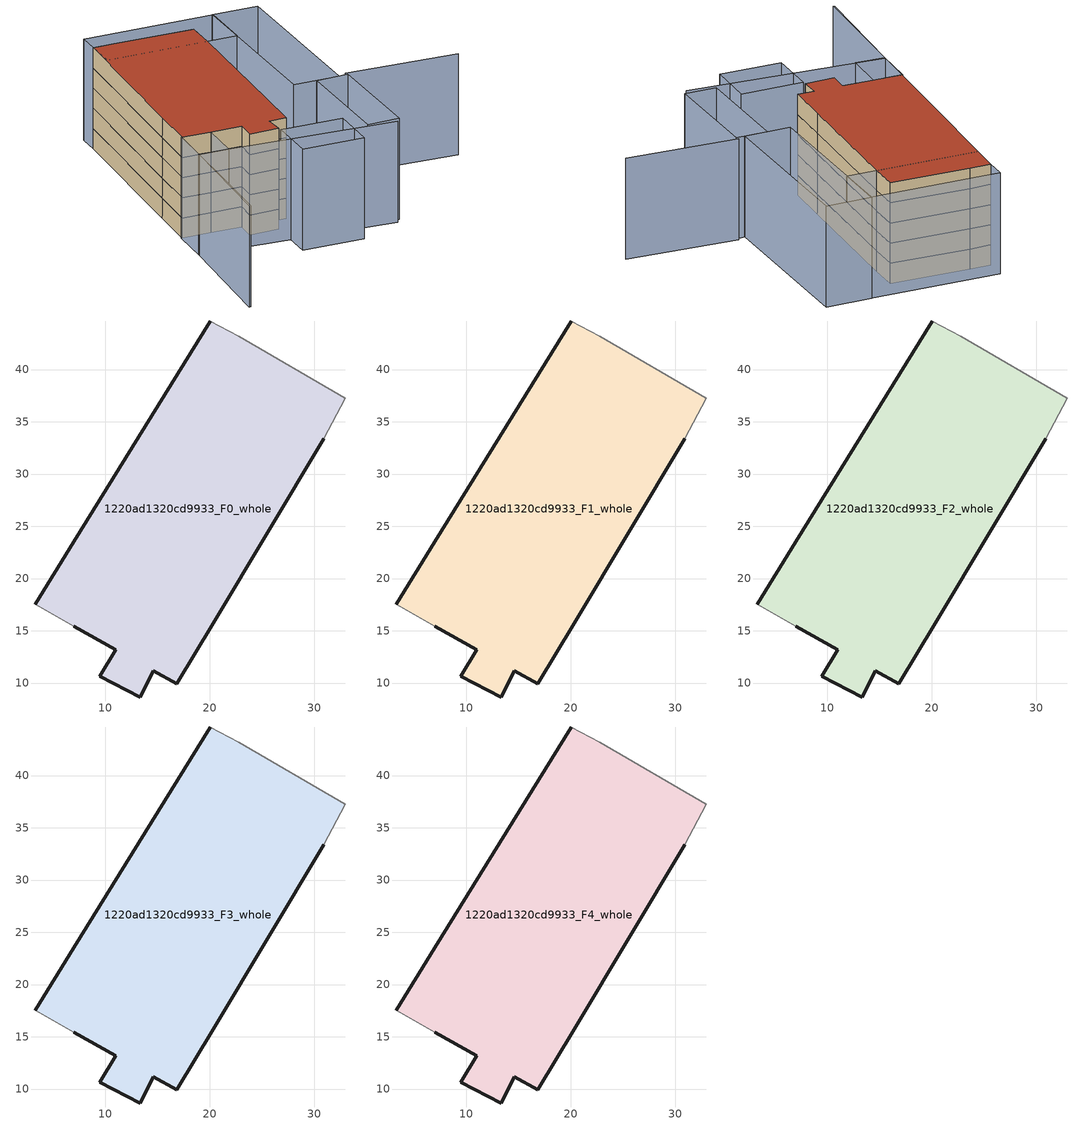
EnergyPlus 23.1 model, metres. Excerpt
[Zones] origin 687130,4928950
1220ad1320cd9933_F0_whole
 floor ground (EU_floor_Construction): 32.99,37.24 30.89,33.39 20.32,15.74 16.85,9.93 14.59,11.16 13.36,8.67 9.49,10.67 10.99,13.17 7.02,15.42 3.29,17.53 7,23.53 20.05,44.65 22.79,43.17 z0
 wall outside (EU_wall_Construction): 7.02,15.42 10.99,13.17 9.49,10.67 13.36,8.67 14.59,11.16 16.85,9.93 20.32,15.74 30.89,33.39 / 20.05,44.65 7,23.53 3.29,17.53 z0:3
 wall adiabatic (EU_wall_Construction): 3.29,17.53 7.02,15.42 / 30.89,33.39 32.99,37.24 22.79,43.17 20.05,44.65 z0:3
1220ad1320cd9933_F1_whole
 floor to 1220ad1320cd9933_F0_whole (EU_floor_Construction): 32.99,37.24 30.89,33.39 20.32,15.74 16.85,9.93 14.59,11.16 13.36,8.67 9.49,10.67 10.99,13.17 7.02,15.42 3.29,17.53 7,23.53 20.05,44.65 22.79,43.17 z3
 wall outside (EU_wall_Construction): 7.02,15.42 10.99,13.17 9.49,10.67 13.36,8.67 14.59,11.16 16.85,9.93 20.32,15.74 30.89,33.39 / 20.05,44.65 7,23.53 3.29,17.53 z3:6
 wall adiabatic (EU_wall_Construction): 3.29,17.53 7.02,15.42 / 30.89,33.39 32.99,37.24 22.79,43.17 20.05,44.65 z3:6
1220ad1320cd9933_F2_whole
 floor to 1220ad1320cd9933_F1_whole (EU_floor_Construction): 32.99,37.24 30.89,33.39 20.32,15.74 16.85,9.93 14.59,11.16 13.36,8.67 9.49,10.67 10.99,13.17 7.02,15.42 3.29,17.53 7,23.53 20.05,44.65 22.79,43.17 z6
 wall outside (EU_wall_Construction): 7.02,15.42 10.99,13.17 9.49,10.67 13.36,8.67 14.59,11.16 16.85,9.93 20.32,15.74 30.89,33.39 / 20.05,44.65 7,23.53 3.29,17.53 z6:9
 wall adiabatic (EU_wall_Construction): 3.29,17.53 7.02,15.42 / 30.89,33.39 32.99,37.24 22.79,43.17 20.05,44.65 z6:9
1220ad1320cd9933_F3_whole
 floor to 1220ad1320cd9933_F2_whole (EU_floor_Construction): 32.99,37.24 30.89,33.39 20.32,15.74 16.85,9.93 14.59,11.16 13.36,8.67 9.49,10.67 10.99,13.17 7.02,15.42 3.29,17.53 7,23.53 20.05,44.65 22.79,43.17 z9
 wall outside (EU_wall_Construction): 7.02,15.42 10.99,13.17 9.49,10.67 13.36,8.67 14.59,11.16 16.85,9.93 20.32,15.74 30.89,33.39 / 20.05,44.65 7,23.53 3.29,17.53 z9:12
 wall adiabatic (EU_wall_Construction): 3.29,17.53 7.02,15.42 / 30.89,33.39 32.99,37.24 22.79,43.17 20.05,44.65 z9:12
1220ad1320cd9933_F4_whole
 floor to 1220ad1320cd9933_F3_whole (EU_floor_Construction): 32.99,37.24 30.89,33.39 20.32,15.74 16.85,9.93 14.59,11.16 13.36,8.67 9.49,10.67 10.99,13.17 7.02,15.42 3.29,17.53 7,23.53 20.05,44.65 22.79,43.17 z12
 wall outside (EU_wall_Construction): 7.02,15.42 10.99,13.17 9.49,10.67 13.36,8.67 14.59,11.16 16.85,9.93 20.32,15.74 30.89,33.39 / 20.05,44.65 7,23.53 3.29,17.53 z12:15
 wall adiabatic (EU_wall_Construction): 3.29,17.53 7.02,15.42 / 30.89,33.39 32.99,37.24 22.79,43.17 20.05,44.65 z12:15
 roof outside (EU_roof_Construction): 20.32,15.74 30.89,33.39 32.99,37.24 22.79,43.17 20.05,44.65 7,23.53 3.29,17.53 7.02,15.42 10.99,13.17 9.49,10.67 13.36,8.67 14.59,11.16 16.85,9.93 z15
shading: 33.35,12.07 47.64,3.49 / -9.67,-3.19 0.15,12.47 / 0.15,12.47 24.77,-2.96 / 5,20.37 -9.49,-3.3 / 13.16,8.19 21.23,3.69 / 21.23,3.69 17.77,-2.51 / 17.77,-2.51 9.7,1.99 / 9.7,1.99 13.16,8.19 / 29.18,13.83 33.3,11.61 / 33.3,11.61 25.67,-2.56 / 25.67,-2.56 21.55,-0.34 / 21.55,-0.34 29.18,13.83 / 7.02,15.42 3.81,10.08 / 3.81,10.08 0.06,12.33 / 0.06,12.33 3.26,17.67 / 3.26,17.67 7.02,15.42 / 32.19,12.21 26.19,15.44 / 26.19,15.44 38.33,37.99 / 38.33,37.99 44.33,34.75 / 44.33,34.75 32.19,12.21 / 21.57,47.37 38.49,37.9 / 38.49,37.9 34.75,31.23 / 34.75,31.23 17.84,40.7 / 17.84,40.7 21.57,47.37 z0:15
[Building]
EU S2 Campaign: North Axis=0; Terrain=City; Solar Distribution=FullExterior
[Site:Location]
Bologna: Latitude=44.5; Longitude=11.25; Time Zone=1; Elevation=37
[SizingPeriod:WeatherFileDays]
AnnualSizingPeriod: Begin Month=1; Begin Day of Month=1; End Month=12; End Day of Month=31; Day of Week for Start Day=Monday; Use Weather File Daylight Saving Period=No; Use Weather File Rain and Snow Indicators=No
[MATERIAL]
EU_InternalMass_Material: Roughness=MediumRough; Thickness=0.1; Conductivity=1; Density=1800; Specific Heat=900; Thermal Absorptance=0.9; Solar Absorptance=0.7; Visible Absorptance=0.7
[MATERIAL:NOMASS] Roughness=MediumRough; Thermal Absorptance=0.9; Solar Absorptance=0.7; Visible Absorptance=0.7
Name | Thermal Resistance
EU_wall_NoMass | 0.890213
EU_roof_NoMass | 0.636128
EU_floor_NoMass | 0.79516
[CONSTRUCTION]
EU_wall_Construction: EU_wall_NoMass
EU_roof_Construction: EU_roof_NoMass
EU_floor_Construction: EU_floor_NoMass
EU_InternalMass_Construction: EU_InternalMass_Material
[ZONE] Type=1; Multiplier=1; Ceiling Height=autocalculate; Volume=1498.69; Floor Area=autocalculate; Part of Total Floor Area=Yes
1220ad1320cd9933_F0_whole; 1220ad1320cd9933_F1_whole; 1220ad1320cd9933_F2_whole; 1220ad1320cd9933_F3_whole; 1220ad1320cd9933_F4_whole
[INTERNALMASS] Construction=EU_InternalMass_Construction; Surface Area=499.562
Name | Zone or ZoneList
1220ad1320cd9933_F0_whole_EU_InternalMass | 1220ad1320cd9933_F0_whole
1220ad1320cd9933_F1_whole_EU_InternalMass | 1220ad1320cd9933_F1_whole
1220ad1320cd9933_F2_whole_EU_InternalMass | 1220ad1320cd9933_F2_whole
1220ad1320cd9933_F3_whole_EU_InternalMass | 1220ad1320cd9933_F3_whole
1220ad1320cd9933_F4_whole_EU_InternalMass | 1220ad1320cd9933_F4_whole
[OTHEREQUIPMENT] Fuel Type=Electricity; Design Level Calculation Method=Watts/Area; Power per Zone Floor Area=1; Fraction Latent=0; Fraction Radiant=0; Fraction Lost=0; Carbon Dioxide Generation Rate=0; EndUse Subcategory=EU_Step8_InternalGains
Name | Zone or ZoneList or Space or SpaceList | Schedule
EU_Step8_InternalGain_1220ad1320cd9933_F0_whole_f000 | 1220ad1320cd9933_F0_whole | EU_Step8_GainSchedule_1220ad1320cd9933_F0_whole_f000
EU_Step8_InternalGain_1220ad1320cd9933_F1_whole_f000 | 1220ad1320cd9933_F1_whole | EU_Step8_GainSchedule_1220ad1320cd9933_F1_whole_f000
EU_Step8_InternalGain_1220ad1320cd9933_F2_whole_f000 | 1220ad1320cd9933_F2_whole | EU_Step8_GainSchedule_1220ad1320cd9933_F2_whole_f000
EU_Step8_InternalGain_1220ad1320cd9933_F3_whole_f000 | 1220ad1320cd9933_F3_whole | EU_Step8_GainSchedule_1220ad1320cd9933_F3_whole_f000
EU_Step8_InternalGain_1220ad1320cd9933_F4_whole_f000 | 1220ad1320cd9933_F4_whole | EU_Step8_GainSchedule_1220ad1320cd9933_F4_whole_f000
[ZONEVENTILATION:DESIGNFLOWRATE] Schedule=EU_AlwaysOn; Design Flow Rate Calculation Method=AirChanges/Hour; Air Changes per Hour=0.718634; Ventilation Type=Natural; Fan Pressure Rise=0; Fan Total Efficiency=1; Constant Term Coefficient=1; Temperature Term Coefficient=0; Velocity Term Coefficient=0; Velocity Squared Term Coefficient=0; Minimum Indoor Temperature=-100; Maximum Indoor Temperature=100; Delta Temperature=-100; Minimum Outdoor Temperature=-100; Maximum Outdoor Temperature=100; Maximum Wind Speed=40
Name | Zone or ZoneList or Space or SpaceList
EU_ConstantAir_1220ad1320cd9933_F0_whole | 1220ad1320cd9933_F0_whole
EU_ConstantAir_1220ad1320cd9933_F1_whole | 1220ad1320cd9933_F1_whole
EU_ConstantAir_1220ad1320cd9933_F2_whole | 1220ad1320cd9933_F2_whole
EU_ConstantAir_1220ad1320cd9933_F3_whole | 1220ad1320cd9933_F3_whole
EU_ConstantAir_1220ad1320cd9933_F4_whole | 1220ad1320cd9933_F4_whole
[HVACTEMPLATE:THERMOSTAT] Constant Heating Setpoint=20; Constant Cooling Setpoint=50
EU_HeatOnly_1220ad1320cd9933_F0_whole; EU_HeatOnly_1220ad1320cd9933_F1_whole; EU_HeatOnly_1220ad1320cd9933_F2_whole; EU_HeatOnly_1220ad1320cd9933_F3_whole; EU_HeatOnly_1220ad1320cd9933_F4_whole
[HVACTEMPLATE:ZONE:IDEALLOADSAIRSYSTEM] System Availability Schedule=EU_AlwaysOn; Maximum Heating Supply Air Temperature=50; Minimum Cooling Supply Air Temperature=13; Maximum Heating Supply Air Humidity Ratio=0.0156; Minimum Cooling Supply Air Humidity Ratio=0.0077; Heating Limit=NoLimit; Cooling Limit=NoLimit; Heating Availability Schedule=EU_AlwaysOn; Cooling Availability Schedule=EU_CoolingOff; Dehumidification Control Type=ConstantSensibleHeatRatio; Cooling Sensible Heat Ratio=0.7; Dehumidification Setpoint=60; Humidification Control Type=None; Humidification Setpoint=30; Outdoor Air Method=None; Outdoor Air Flow Rate per Person=0.00944; Outdoor Air Flow Rate per Zone Floor Area=0; Outdoor Air Flow Rate per Zone=0; Demand Controlled Ventilation Type=None; Outdoor Air Economizer Type=NoEconomizer; Heat Recovery Type=None; Sensible Heat Recovery Effectiveness=0.7; Latent Heat Recovery Effectiveness=0.65
Name | Template Thermostat
1220ad1320cd9933_F0_whole | EU_HeatOnly_1220ad1320cd9933_F0_whole
1220ad1320cd9933_F1_whole | EU_HeatOnly_1220ad1320cd9933_F1_whole
1220ad1320cd9933_F2_whole | EU_HeatOnly_1220ad1320cd9933_F2_whole
1220ad1320cd9933_F3_whole | EU_HeatOnly_1220ad1320cd9933_F3_whole
1220ad1320cd9933_F4_whole | EU_HeatOnly_1220ad1320cd9933_F4_whole
[SIZING:ZONE] Zone Cooling Design Supply Air Temperature Input Method=SupplyAirTemperature; Zone Cooling Design Supply Air Temperature=13; Zone Heating Design Supply Air Temperature Input Method=SupplyAirTemperature; Zone Heating Design Supply Air Temperature=50; Zone Cooling Design Supply Air Humidity Ratio=0.008; Zone Heating Design Supply Air Humidity Ratio=0.008; Cooling Design Air Flow Method=DesignDay; Cooling Design Air Flow Rate=0; Cooling Minimum Air Flow per Zone Floor Area=0.000762; Cooling Minimum Air Flow=0; Cooling Minimum Air Flow Fraction=0.2; Heating Design Air Flow Method=DesignDay; Heating Design Air Flow Rate=0; Heating Maximum Air Flow per Zone Floor Area=0.002032; Heating Maximum Air Flow=0.141576; Heating Maximum Air Flow Fraction=0.3; Account for Dedicated Outdoor Air System=No; Dedicated Outdoor Air System Control Strategy=NeutralSupplyAir; Dedicated Outdoor Air Low Setpoint Temperature for Design=autosize; Dedicated Outdoor Air High Setpoint Temperature for Design=autosize; Zone Load Sizing Method=Sensible Load Only No Latent Load; Zone Latent Cooling Design Supply Air Humidity Ratio Input Method=HumidityRatioDifference; Zone Cooling Design Supply Air Humidity Ratio Difference=0.005; Zone Latent Heating Design Supply Air Humidity Ratio Input Method=HumidityRatioDifference; Zone Humidification Design Supply Air Humidity Ratio Difference=0.005
1220ad1320cd9933_F0_whole; 1220ad1320cd9933_F1_whole; 1220ad1320cd9933_F2_whole; 1220ad1320cd9933_F3_whole; 1220ad1320cd9933_F4_whole
[SCHEDULE:CONSTANT]
Name | Hourly Value
EU_AlwaysOn | 1
EU_CoolingOff | 0
[SCHEDULE:FILE] Column Number=1; Rows to Skip at Top=0; Number of Hours of Data=8760; Column Separator=Comma; Interpolate to Timestep=No; Minutes per Item=60; Adjust Schedule for Daylight Savings=Yes
Name | File
EU_Step8_GainSchedule_1220ad1320cd9933_F0_whole_f000 | ../../schedules/1220ad1320cd9933/1220ad1320cd9933_F0_whole_f000_gain.csv
EU_Step8_GainSchedule_1220ad1320cd9933_F1_whole_f000 | ../../schedules/1220ad1320cd9933/1220ad1320cd9933_F1_whole_f000_gain.csv
EU_Step8_GainSchedule_1220ad1320cd9933_F2_whole_f000 | ../../schedules/1220ad1320cd9933/1220ad1320cd9933_F2_whole_f000_gain.csv
EU_Step8_GainSchedule_1220ad1320cd9933_F3_whole_f000 | ../../schedules/1220ad1320cd9933/1220ad1320cd9933_F3_whole_f000_gain.csv
EU_Step8_GainSchedule_1220ad1320cd9933_F4_whole_f000 | ../../schedules/1220ad1320cd9933/1220ad1320cd9933_F4_whole_f000_gain.csv
